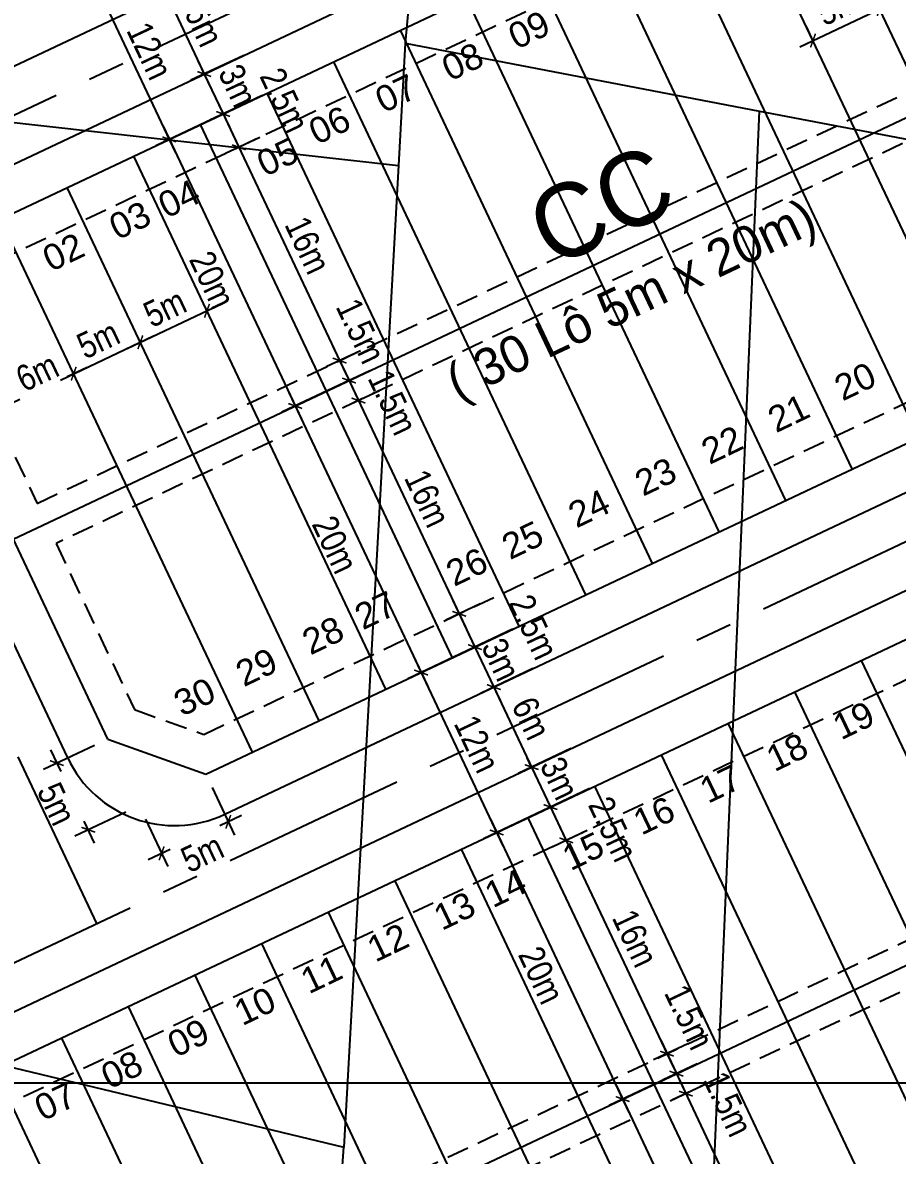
# Model space of a CAD drawing. Extents: x 597165 to 598689, y 1181586 to 1183364.
# Drawn here: x 597575.7 to 597635, y 1182549.4 to 1182626.3 of the extents above; entities that cross this region are included whole.
import ezdxf
from ezdxf.enums import TextEntityAlignment as Align

# ---------------------------------------------------------------- set-up
doc = ezdxf.new("R2010")
doc.units = 0
doc.header["$MEASUREMENT"] = 0
doc.linetypes.add('CENTER', pattern=[2, 1.25, -0.25, 0.25, -0.25])
doc.linetypes.add('DASHED', pattern=[0.75, 0.5, -0.25])
doc.layers.get('0').update_dxf_attribs({"linetype": 'CONTINUOUS'})
doc.layers.get('DEFPOINTS').update_dxf_attribs({"color": 8, "linetype": 'CONTINUOUS'})
for name, color, linetype in [('CGXD', 3, 'CONTINUOUS'), ('DIM-T', 7, 'CONTINUOUS'), ('DTEXT-TENLO', 4, 'CONTINUOUS'), ('NEN-HT', 8, 'CONTINUOUS'), ('NET-04', 4, 'CONTINUOUS'), ('NET-LENGOAI', 4, 'CONTINUOUS'), ('NET-LETRONG', 5, 'CONTINUOUS'), ('NET-PLO', 2, 'CONTINUOUS'), ('NET-TIM', 2, 'CENTER'), ('TEXT-SOLO', 7, 'CONTINUOUS')]:
    doc.layers.add(name, color=color, linetype=linetype)
doc.styles.add('AVO', font='VHELVEN.TTF')
doc.styles.add('VHEL-C-R', font='VHELVCN.TTF')
doc.styles.add('VTIMES-R', font='VAPTIMN.TTF')
doc.dimstyles.new('TL1000', dxfattribs={"dimscale": 0, "dimtxt": 2, "dimasz": 0.7, "dimexe": 1, "dimexo": 1, "dimgap": 0.5, "dimtad": 1, "dimdec": 1, "dimzin": 12, "dimtxsty": 'VHEL-C-R', "dimblk1": 'ARCHTICK', "dimblk2": 'ARCHTICK', "dimsah": 1, "dimcen": -0.09, "dimdle": 1, "dimclrd": 256, "dimclre": 256, "dimclrt": 256, "dimazin": 3, "dimtfac": 0.005, "dimtdec": 1, "dimtix": 1, "dimtmove": 0, "dimatfit": 3, "dimtolj": 1, "dimtzin": 0})

# ---------------------------------------------------------------- blocks, each defined once
blk = doc.blocks.new('_ARCHTICK')
at = {"color": 0, "linetype": 'BYBLOCK', "const_width": 0.15}
blk.add_lwpolyline([(-0.5, -0.5), (0.5, 0.5)], dxfattribs=at)
blk = doc.blocks.new('*D477')
at = {"linetype": 'BYBLOCK'}
for p, q in [((597580.043, 1182602.893), (597578.687, 1182602.252)), ((597572.809, 1182599.476), (597575.477, 1182600.736))]:
    blk.add_line(p, q, dxfattribs=at)
at = {"layer": 'DEFPOINTS', "color": 0, "linetype": 'BYBLOCK'}
for p in [(597579.139, 1182602.466), (597579.139, 1182602.466), (597573.714, 1182599.903)]:
    blk.add_point(p, dxfattribs=at)
at = {"linetype": 'BYBLOCK', "xscale": 0.7, "yscale": 0.7, "zscale": 0.7}
for p, rotation in [((597579.139, 1182602.466), 25.28251724516195), ((597573.714, 1182599.903), 205.282517245162)]:
    blk.add_blockref('_ARCHTICK', p, dxfattribs=dict(at, rotation=rotation))
at = {"linetype": 'BYBLOCK', "insert": (597576.669, 1182602.569), "char_height": 1.75, "attachment_point": 5, "rotation": 25.28252, "style": 'VHEL-C-R'}
blk.add_mtext('\\A1;6m', dxfattribs=at)
blk = doc.blocks.new('*D476')
at = {"linetype": 'BYBLOCK'}
blk.add_line((597578.235, 1182602.039), (597584.564, 1182605.028), dxfattribs=at)
at = {"layer": 'DEFPOINTS', "color": 0, "linetype": 'BYBLOCK'}
for p in [(597583.66, 1182604.601), (597583.66, 1182604.601), (597579.139, 1182602.466)]:
    blk.add_point(p, dxfattribs=at)
at = {"linetype": 'BYBLOCK', "xscale": 0.7, "yscale": 0.7, "zscale": 0.7}
for p, rotation in [((597583.66, 1182604.601), 25.28251724516195), ((597579.139, 1182602.466), 205.282517245162)]:
    blk.add_blockref('_ARCHTICK', p, dxfattribs=dict(at, rotation=rotation))
at = {"linetype": 'BYBLOCK', "insert": (597580.804, 1182604.793), "char_height": 1.75, "attachment_point": 5, "rotation": 25.28252, "style": 'VHEL-C-R'}
blk.add_mtext('\\A1;5m', dxfattribs=at)
blk = doc.blocks.new('*D475')
at = {"linetype": 'BYBLOCK'}
blk.add_line((597582.756, 1182604.174), (597589.085, 1182607.164), dxfattribs=at)
at = {"layer": 'DEFPOINTS', "color": 0, "linetype": 'BYBLOCK'}
for p in [(597588.181, 1182606.736), (597588.181, 1182606.736), (597583.66, 1182604.601)]:
    blk.add_point(p, dxfattribs=at)
at = {"linetype": 'BYBLOCK', "xscale": 0.7, "yscale": 0.7, "zscale": 0.7}
for p, rotation in [((597588.181, 1182606.736), 25.28251724516195), ((597583.66, 1182604.601), 205.282517245162)]:
    blk.add_blockref('_ARCHTICK', p, dxfattribs=dict(at, rotation=rotation))
at = {"linetype": 'BYBLOCK', "insert": (597585.325, 1182606.929), "char_height": 1.75, "attachment_point": 5, "rotation": 25.28252, "style": 'VHEL-C-R'}
blk.add_mtext('\\A1;5m', dxfattribs=at)
blk = doc.blocks.new('*D469')
at = {"linetype": 'BYBLOCK'}
for p, q in [((597628.385, 1182624.641), (597634.715, 1182627.631)), ((597633.717, 1182627.402), (597633.383, 1182628.108)), ((597629.196, 1182625.267), (597628.862, 1182625.973))]:
    blk.add_line(p, q, dxfattribs=at)
at = {"layer": 'DEFPOINTS', "color": 0, "linetype": 'BYBLOCK'}
for p in [(597633.811, 1182627.204), (597634.144, 1182626.498), (597629.623, 1182624.363)]:
    blk.add_point(p, dxfattribs=at)
at = {"linetype": 'BYBLOCK', "xscale": 0.7, "yscale": 0.7, "zscale": 0.7}
for p, rotation in [((597633.811, 1182627.204), 25.28251724438003), ((597629.289, 1182625.068), 205.28251724438)]:
    blk.add_blockref('_ARCHTICK', p, dxfattribs=dict(at, rotation=rotation))
at = {"linetype": 'BYBLOCK', "insert": (597630.955, 1182627.396), "char_height": 1.75, "attachment_point": 5, "rotation": 25.28252, "style": 'VHEL-C-R'}
blk.add_mtext('\\A1;5m', dxfattribs=at)
blk = doc.blocks.new('*D425')
at = {"linetype": 'BYBLOCK'}
for p, q in [((597585.005, 1182629.128), (597588.422, 1182621.894)), ((597590.67, 1182624.062), (597587.091, 1182622.371))]:
    blk.add_line(p, q, dxfattribs=at)
at = {"layer": 'DEFPOINTS', "color": 0, "linetype": 'BYBLOCK'}
for p in [(597589.012, 1182629.914), (597591.574, 1182624.489), (597587.995, 1182622.798)]:
    blk.add_point(p, dxfattribs=at)
at = {"linetype": 'BYBLOCK', "xscale": 0.7, "yscale": 0.7, "zscale": 0.7}
for p, rotation in [((597585.432, 1182628.224), 115.2825172548801), ((597587.995, 1182622.798), 295.2825172548801)]:
    blk.add_blockref('_ARCHTICK', p, dxfattribs=dict(at, rotation=rotation))
at = {"linetype": 'BYBLOCK', "insert": (597587.974, 1182626.106), "char_height": 1.75, "attachment_point": 5, "rotation": 295.28252, "style": 'VHEL-C-R'}
blk.add_mtext('\\A1;6m', dxfattribs=at)
blk = doc.blocks.new('*D424')
at = {"linetype": 'BYBLOCK'}
for p, q in [((597587.568, 1182623.703), (597589.703, 1182619.181)), ((597591.951, 1182621.349), (597588.372, 1182619.659))]:
    blk.add_line(p, q, dxfattribs=at)
at = {"layer": 'DEFPOINTS', "color": 0, "linetype": 'BYBLOCK'}
for p in [(597591.574, 1182624.489), (597592.855, 1182621.776), (597589.276, 1182620.086)]:
    blk.add_point(p, dxfattribs=at)
at = {"linetype": 'BYBLOCK', "xscale": 0.7, "yscale": 0.7, "zscale": 0.7}
for p, rotation in [((597587.995, 1182622.798), 115.2825172548801), ((597589.276, 1182620.086), 295.2825172548801)]:
    blk.add_blockref('_ARCHTICK', p, dxfattribs=dict(at, rotation=rotation))
at = {"linetype": 'BYBLOCK', "insert": (597590.279, 1182622.005), "char_height": 1.75, "attachment_point": 5, "rotation": 295.28252, "style": 'VHEL-C-R'}
blk.add_mtext('\\A1;3m', dxfattribs=at)
blk = doc.blocks.new('*D423')
at = {"linetype": 'BYBLOCK'}
for p, q in [((597580.074, 1182630.116), (597586.053, 1182617.457)), ((597591.88, 1182621.316), (597584.722, 1182617.935))]:
    blk.add_line(p, q, dxfattribs=at)
at = {"layer": 'DEFPOINTS', "color": 0, "linetype": 'BYBLOCK'}
for p in [(597587.66, 1182632.593), (597592.785, 1182621.743), (597585.626, 1182618.362)]:
    blk.add_point(p, dxfattribs=at)
at = {"linetype": 'BYBLOCK', "xscale": 0.7, "yscale": 0.7, "zscale": 0.7}
for p, rotation in [((597580.501, 1182629.212), 115.2825172535948), ((597585.626, 1182618.362), 295.2825172535948)]:
    blk.add_blockref('_ARCHTICK', p, dxfattribs=dict(at, rotation=rotation))
at = {"linetype": 'BYBLOCK', "insert": (597584.307, 1182624.374), "char_height": 1.75, "attachment_point": 5, "rotation": 295.28252, "style": 'VHEL-C-R'}
blk.add_mtext('\\A1;12m', dxfattribs=at)
blk = doc.blocks.new('*D422')
at = {"linetype": 'BYBLOCK'}
for p, q in [((597609.011, 1182585.169), (597605.455, 1182583.49)), ((597605.932, 1182584.821), (597608.068, 1182580.3)), ((597610.292, 1182582.457), (597606.736, 1182580.777))]:
    blk.add_line(p, q, dxfattribs=at)
at = {"layer": 'DEFPOINTS', "color": 0, "linetype": 'BYBLOCK'}
for p in [(597609.915, 1182585.597), (597611.196, 1182582.884), (597607.641, 1182581.205)]:
    blk.add_point(p, dxfattribs=at)
at = {"linetype": 'BYBLOCK', "xscale": 0.7, "yscale": 0.7, "zscale": 0.7}
for p, rotation in [((597606.359, 1182583.917), 115.2825172549914), ((597607.641, 1182581.205), 295.2825172549914)]:
    blk.add_blockref('_ARCHTICK', p, dxfattribs=dict(at, rotation=rotation))
at = {"linetype": 'BYBLOCK', "insert": (597608.127, 1182583.072), "char_height": 1.75, "attachment_point": 5, "rotation": 295.28252, "style": 'VHEL-C-R'}
blk.add_mtext('\\A1;3m', dxfattribs=at)
blk = doc.blocks.new('*D421')
at = {"linetype": 'BYBLOCK'}
for p, q in [((597607.214, 1182582.109), (597610.63, 1182574.875)), ((597612.854, 1182577.032), (597609.299, 1182575.352))]:
    blk.add_line(p, q, dxfattribs=at)
at = {"layer": 'DEFPOINTS', "color": 0, "linetype": 'BYBLOCK'}
for p in [(597611.196, 1182582.884), (597613.759, 1182577.459), (597610.203, 1182575.779)]:
    blk.add_point(p, dxfattribs=at)
at = {"linetype": 'BYBLOCK', "xscale": 0.7, "yscale": 0.7, "zscale": 0.7}
for p, rotation in [((597607.641, 1182581.205), 115.2825172549914), ((597610.203, 1182575.779), 295.2825172549914)]:
    blk.add_blockref('_ARCHTICK', p, dxfattribs=dict(at, rotation=rotation))
at = {"linetype": 'BYBLOCK', "insert": (597610.182, 1182579.087), "char_height": 1.75, "attachment_point": 5, "rotation": 295.28252, "style": 'VHEL-C-R'}
blk.add_mtext('\\A1;6m', dxfattribs=at)
blk = doc.blocks.new('*D420')
at = {"linetype": 'BYBLOCK'}
for p, q in [((597610.203, 1182575.779), (597609.904, 1182576.412)), ((597610.203, 1182575.779), (597611.484, 1182573.067)), ((597614.136, 1182574.319), (597610.58, 1182572.64)), ((597611.484, 1182573.067), (597611.783, 1182572.434))]:
    blk.add_line(p, q, dxfattribs=at)
at = {"layer": 'DEFPOINTS', "color": 0, "linetype": 'BYBLOCK'}
for p in [(597613.759, 1182577.459), (597615.04, 1182574.746), (597611.484, 1182573.067)]:
    blk.add_point(p, dxfattribs=at)
at = {"linetype": 'BYBLOCK', "xscale": 0.7, "yscale": 0.7, "zscale": 0.7}
for p, rotation in [((597610.203, 1182575.779), 295.2825172549914), ((597611.484, 1182573.067), 115.2825172549914)]:
    blk.add_blockref('_ARCHTICK', p, dxfattribs=dict(at, rotation=rotation))
at = {"linetype": 'BYBLOCK', "insert": (597612.104, 1182575.018), "char_height": 1.75, "attachment_point": 5, "rotation": 295.28252, "style": 'VHEL-C-R'}
blk.add_mtext('\\A1;3m', dxfattribs=at)
blk = doc.blocks.new('*D419')
at = {"linetype": 'BYBLOCK'}
for p, q in [((597608.916, 1182585.125), (597601.805, 1182581.766)), ((597602.282, 1182583.097), (597608.261, 1182570.438)), ((597614.041, 1182574.274), (597606.93, 1182570.915))]:
    blk.add_line(p, q, dxfattribs=at)
at = {"layer": 'DEFPOINTS', "color": 0, "linetype": 'BYBLOCK'}
for p in [(597609.82, 1182585.552), (597614.945, 1182574.701), (597607.834, 1182571.343)]:
    blk.add_point(p, dxfattribs=at)
at = {"linetype": 'BYBLOCK', "xscale": 0.7, "yscale": 0.7, "zscale": 0.7}
for p, rotation in [((597602.709, 1182582.193), 115.2825172535948), ((597607.834, 1182571.343), 295.2825172535948)]:
    blk.add_blockref('_ARCHTICK', p, dxfattribs=dict(at, rotation=rotation))
at = {"linetype": 'BYBLOCK', "insert": (597606.515, 1182577.355), "char_height": 1.75, "attachment_point": 5, "rotation": 295.28252, "style": 'VHEL-C-R'}
blk.add_mtext('\\A1;12m', dxfattribs=at)
blk = doc.blocks.new('*D410')
at = {"linetype": 'BYBLOCK'}
for p, q in [((597590.693, 1182620.755), (597588.372, 1182619.659)), ((597588.849, 1182620.99), (597590.344, 1182617.825)), ((597591.761, 1182618.494), (597589.44, 1182617.398))]:
    blk.add_line(p, q, dxfattribs=at)
at = {"layer": 'DEFPOINTS', "color": 0, "linetype": 'BYBLOCK'}
for p in [(597591.597, 1182621.182), (597592.665, 1182618.921), (597590.344, 1182617.825)]:
    blk.add_point(p, dxfattribs=at)
at = {"linetype": 'BYBLOCK', "xscale": 0.7, "yscale": 0.7, "zscale": 0.7}
for p, rotation in [((597589.276, 1182620.086), 115.2825172541635), ((597590.344, 1182617.825), 295.2825172541635)]:
    blk.add_blockref('_ARCHTICK', p, dxfattribs=dict(at, rotation=rotation))
at = {"linetype": 'BYBLOCK', "insert": (597593.446, 1182621.012), "char_height": 1.75, "attachment_point": 5, "rotation": 295.28252, "style": 'VHEL-C-R'}
blk.add_mtext('\\A1;2.5m', dxfattribs=at)
blk = doc.blocks.new('*D409')
at = {"linetype": 'BYBLOCK'}
for p, q in [((597589.917, 1182618.729), (597597.604, 1182602.454)), ((597598.594, 1182604.027), (597596.273, 1182602.931))]:
    blk.add_line(p, q, dxfattribs=at)
at = {"layer": 'DEFPOINTS', "color": 0, "linetype": 'BYBLOCK'}
for p in [(597592.665, 1182618.921), (597599.498, 1182604.454), (597597.177, 1182603.358)]:
    blk.add_point(p, dxfattribs=at)
at = {"linetype": 'BYBLOCK', "xscale": 0.7, "yscale": 0.7, "zscale": 0.7}
for p, rotation in [((597590.344, 1182617.825), 115.2825172541635), ((597597.177, 1182603.358), 295.2825172541635)]:
    blk.add_blockref('_ARCHTICK', p, dxfattribs=dict(at, rotation=rotation))
at = {"linetype": 'BYBLOCK', "insert": (597595.021, 1182611.187), "char_height": 1.75, "attachment_point": 5, "rotation": 295.28252, "style": 'VHEL-C-R'}
blk.add_mtext('\\A1;16m', dxfattribs=at)
blk = doc.blocks.new('*D408')
at = {"linetype": 'BYBLOCK'}
for p, q in [((597596.75, 1182604.262), (597597.818, 1182602.001)), ((597599.235, 1182602.671), (597596.914, 1182601.574))]:
    blk.add_line(p, q, dxfattribs=at)
at = {"layer": 'DEFPOINTS', "color": 0, "linetype": 'BYBLOCK'}
for p in [(597599.498, 1182604.454), (597600.139, 1182603.098), (597597.818, 1182602.001)]:
    blk.add_point(p, dxfattribs=at)
at = {"linetype": 'BYBLOCK', "xscale": 0.7, "yscale": 0.7, "zscale": 0.7}
for p, rotation in [((597597.177, 1182603.358), 115.2825172541635), ((597597.818, 1182602.001), 295.2825172541635)]:
    blk.add_blockref('_ARCHTICK', p, dxfattribs=dict(at, rotation=rotation))
at = {"linetype": 'BYBLOCK', "insert": (597598.616, 1182605.365), "char_height": 1.75, "attachment_point": 5, "rotation": 295.28252, "style": 'VHEL-C-R'}
blk.add_mtext('\\A1;1.5m', dxfattribs=at)
blk = doc.blocks.new('*D407')
at = {"linetype": 'BYBLOCK'}
for p, q in [((597597.391, 1182602.906), (597598.458, 1182600.645)), ((597599.875, 1182601.314), (597597.554, 1182600.218))]:
    blk.add_line(p, q, dxfattribs=at)
at = {"layer": 'DEFPOINTS', "color": 0, "linetype": 'BYBLOCK'}
for p in [(597600.139, 1182603.098), (597600.78, 1182601.741), (597598.458, 1182600.645)]:
    blk.add_point(p, dxfattribs=at)
at = {"linetype": 'BYBLOCK', "xscale": 0.7, "yscale": 0.7, "zscale": 0.7}
for p, rotation in [((597597.818, 1182602.001), 115.2825172541635), ((597598.458, 1182600.645), 295.2825172541635)]:
    blk.add_blockref('_ARCHTICK', p, dxfattribs=dict(at, rotation=rotation))
at = {"linetype": 'BYBLOCK', "insert": (597600.78, 1182600.519), "char_height": 1.75, "attachment_point": 5, "rotation": 295.28252, "style": 'VHEL-C-R'}
blk.add_mtext('\\A1;1.5m', dxfattribs=at)
blk = doc.blocks.new('*D406')
at = {"linetype": 'BYBLOCK'}
for p, q in [((597598.031, 1182601.549), (597605.719, 1182585.273)), ((597606.709, 1182586.847), (597604.388, 1182585.751))]:
    blk.add_line(p, q, dxfattribs=at)
at = {"layer": 'DEFPOINTS', "color": 0, "linetype": 'BYBLOCK'}
for p in [(597600.78, 1182601.741), (597607.613, 1182587.274), (597605.292, 1182586.178)]:
    blk.add_point(p, dxfattribs=at)
at = {"linetype": 'BYBLOCK', "xscale": 0.7, "yscale": 0.7, "zscale": 0.7}
for p, rotation in [((597598.458, 1182600.645), 115.2825172541635), ((597605.292, 1182586.178), 295.2825172541635)]:
    blk.add_blockref('_ARCHTICK', p, dxfattribs=dict(at, rotation=rotation))
at = {"linetype": 'BYBLOCK', "insert": (597603.135, 1182594.007), "char_height": 1.75, "attachment_point": 5, "rotation": 295.28252, "style": 'VHEL-C-R'}
blk.add_mtext('\\A1;16m', dxfattribs=at)
blk = doc.blocks.new('*D405')
at = {"linetype": 'BYBLOCK'}
for p, q in [((597604.865, 1182587.082), (597606.359, 1182583.917)), ((597607.776, 1182584.586), (597605.455, 1182583.49))]:
    blk.add_line(p, q, dxfattribs=at)
at = {"layer": 'DEFPOINTS', "color": 0, "linetype": 'BYBLOCK'}
for p in [(597607.613, 1182587.274), (597608.681, 1182585.013), (597606.359, 1182583.917)]:
    blk.add_point(p, dxfattribs=at)
at = {"linetype": 'BYBLOCK', "xscale": 0.7, "yscale": 0.7, "zscale": 0.7}
for p, rotation in [((597605.292, 1182586.178), 115.2825172541635), ((597606.359, 1182583.917), 295.2825172541635)]:
    blk.add_blockref('_ARCHTICK', p, dxfattribs=dict(at, rotation=rotation))
at = {"linetype": 'BYBLOCK', "insert": (597610.344, 1182585.278), "char_height": 1.75, "attachment_point": 5, "rotation": 295.28252, "style": 'VHEL-C-R'}
blk.add_mtext('\\A1;2.5m', dxfattribs=at)
blk = doc.blocks.new('*D404')
at = {"linetype": 'BYBLOCK'}
for p, q in [((597589.364, 1182620.127), (597584.722, 1182617.935)), ((597585.199, 1182619.266), (597594.595, 1182599.373)), ((597597.906, 1182602.043), (597593.264, 1182599.85))]:
    blk.add_line(p, q, dxfattribs=at)
at = {"layer": 'DEFPOINTS', "color": 0, "linetype": 'BYBLOCK'}
for p in [(597590.268, 1182620.554), (597598.81, 1182602.47), (597594.168, 1182600.277)]:
    blk.add_point(p, dxfattribs=at)
at = {"linetype": 'BYBLOCK', "xscale": 0.7, "yscale": 0.7, "zscale": 0.7}
for p, rotation in [((597585.626, 1182618.362), 115.2825172533434), ((597594.168, 1182600.277), 295.2825172533433)]:
    blk.add_blockref('_ARCHTICK', p, dxfattribs=dict(at, rotation=rotation))
at = {"linetype": 'BYBLOCK', "insert": (597588.545, 1182608.829), "char_height": 1.75, "attachment_point": 5, "rotation": 295.28252, "style": 'VHEL-C-R'}
blk.add_mtext('\\A1;20m', dxfattribs=at)
blk = doc.blocks.new('*D403')
at = {"linetype": 'BYBLOCK'}
for p, q in [((597597.906, 1182602.043), (597593.264, 1182599.85)), ((597593.741, 1182601.182), (597603.136, 1182581.289)), ((597606.448, 1182583.959), (597601.805, 1182581.766))]:
    blk.add_line(p, q, dxfattribs=at)
at = {"layer": 'DEFPOINTS', "color": 0, "linetype": 'BYBLOCK'}
for p in [(597598.81, 1182602.47), (597607.352, 1182584.386), (597602.709, 1182582.193)]:
    blk.add_point(p, dxfattribs=at)
at = {"linetype": 'BYBLOCK', "xscale": 0.7, "yscale": 0.7, "zscale": 0.7}
for p, rotation in [((597594.168, 1182600.277), 115.2825172533434), ((597602.709, 1182582.193), 295.2825172533433)]:
    blk.add_blockref('_ARCHTICK', p, dxfattribs=dict(at, rotation=rotation))
at = {"linetype": 'BYBLOCK', "insert": (597596.871, 1182590.873), "char_height": 1.75, "attachment_point": 5, "rotation": 295.28252, "style": 'VHEL-C-R'}
blk.add_mtext('\\A1;20m', dxfattribs=at)
blk = doc.blocks.new('*D402')
at = {"linetype": 'BYBLOCK'}
for p, q in [((597611.057, 1182573.971), (597612.552, 1182570.806)), ((597612.901, 1182573.736), (597610.58, 1182572.64)), ((597613.969, 1182571.475), (597611.648, 1182570.379))]:
    blk.add_line(p, q, dxfattribs=at)
at = {"layer": 'DEFPOINTS', "color": 0, "linetype": 'BYBLOCK'}
for p in [(597613.806, 1182574.163), (597614.873, 1182571.902), (597612.552, 1182570.806)]:
    blk.add_point(p, dxfattribs=at)
at = {"linetype": 'BYBLOCK', "xscale": 0.7, "yscale": 0.7, "zscale": 0.7}
for p, rotation in [((597611.484, 1182573.067), 115.2825172541635), ((597612.552, 1182570.806), 295.2825172541635)]:
    blk.add_blockref('_ARCHTICK', p, dxfattribs=dict(at, rotation=rotation))
at = {"linetype": 'BYBLOCK', "insert": (597615.729, 1182571.573), "char_height": 1.75, "attachment_point": 5, "rotation": 295.28252, "style": 'VHEL-C-R'}
blk.add_mtext('\\A1;2.5m', dxfattribs=at)
blk = doc.blocks.new('*D401')
at = {"linetype": 'BYBLOCK'}
for p, q in [((597612.125, 1182571.71), (597619.813, 1182555.434)), ((597620.802, 1182557.008), (597618.481, 1182555.912))]:
    blk.add_line(p, q, dxfattribs=at)
at = {"layer": 'DEFPOINTS', "color": 0, "linetype": 'BYBLOCK'}
for p in [(597614.873, 1182571.902), (597621.707, 1182557.435), (597619.385, 1182556.339)]:
    blk.add_point(p, dxfattribs=at)
at = {"linetype": 'BYBLOCK', "xscale": 0.7, "yscale": 0.7, "zscale": 0.7}
for p, rotation in [((597612.552, 1182570.806), 115.2825172541635), ((597619.385, 1182556.339), 295.2825172541635)]:
    blk.add_blockref('_ARCHTICK', p, dxfattribs=dict(at, rotation=rotation))
at = {"linetype": 'BYBLOCK', "insert": (597617.229, 1182564.168), "char_height": 1.75, "attachment_point": 5, "rotation": 295.28252, "style": 'VHEL-C-R'}
blk.add_mtext('\\A1;16m', dxfattribs=at)
blk = doc.blocks.new('*D400')
at = {"linetype": 'BYBLOCK'}
for p, q in [((597618.958, 1182557.243), (597620.026, 1182554.982)), ((597621.443, 1182555.652), (597619.122, 1182554.555))]:
    blk.add_line(p, q, dxfattribs=at)
at = {"layer": 'DEFPOINTS', "color": 0, "linetype": 'BYBLOCK'}
for p in [(597621.707, 1182557.435), (597622.347, 1182556.079), (597620.026, 1182554.982)]:
    blk.add_point(p, dxfattribs=at)
at = {"linetype": 'BYBLOCK', "xscale": 0.7, "yscale": 0.7, "zscale": 0.7}
for p, rotation in [((597619.385, 1182556.339), 115.2825172541635), ((597620.026, 1182554.982), 295.2825172541635)]:
    blk.add_blockref('_ARCHTICK', p, dxfattribs=dict(at, rotation=rotation))
at = {"linetype": 'BYBLOCK', "insert": (597620.895, 1182558.818), "char_height": 1.75, "attachment_point": 5, "rotation": 295.28252, "style": 'VHEL-C-R'}
blk.add_mtext('\\A1;1.5m', dxfattribs=at)
blk = doc.blocks.new('*D399')
at = {"linetype": 'BYBLOCK'}
for p, q in [((597619.599, 1182555.887), (597620.667, 1182553.626)), ((597622.084, 1182554.295), (597619.762, 1182553.199))]:
    blk.add_line(p, q, dxfattribs=at)
at = {"layer": 'DEFPOINTS', "color": 0, "linetype": 'BYBLOCK'}
for p in [(597622.347, 1182556.079), (597622.988, 1182554.722), (597620.667, 1182553.626)]:
    blk.add_point(p, dxfattribs=at)
at = {"linetype": 'BYBLOCK', "xscale": 0.7, "yscale": 0.7, "zscale": 0.7}
for p, rotation in [((597620.026, 1182554.982), 115.2825172541635), ((597620.667, 1182553.626), 295.2825172541635)]:
    blk.add_blockref('_ARCHTICK', p, dxfattribs=dict(at, rotation=rotation))
at = {"linetype": 'BYBLOCK', "insert": (597623.526, 1182552.924), "char_height": 1.75, "attachment_point": 5, "rotation": 295.28252, "style": 'VHEL-C-R'}
blk.add_mtext('\\A1;1.5m', dxfattribs=at)
blk = doc.blocks.new('*D398')
at = {"linetype": 'BYBLOCK'}
for p, q in [((597620.24, 1182554.53), (597627.927, 1182538.254)), ((597628.917, 1182539.828), (597626.596, 1182538.732))]:
    blk.add_line(p, q, dxfattribs=at)
at = {"layer": 'DEFPOINTS', "color": 0, "linetype": 'BYBLOCK'}
for p in [(597622.988, 1182554.722), (597629.821, 1182540.255), (597627.5, 1182539.159)]:
    blk.add_point(p, dxfattribs=at)
at = {"linetype": 'BYBLOCK', "xscale": 0.7, "yscale": 0.7, "zscale": 0.7}
for p, rotation in [((597620.667, 1182553.626), 115.2825172541635), ((597627.5, 1182539.159), 295.2825172541635)]:
    blk.add_blockref('_ARCHTICK', p, dxfattribs=dict(at, rotation=rotation))
at = {"linetype": 'BYBLOCK', "insert": (597625.344, 1182546.988), "char_height": 1.75, "attachment_point": 5, "rotation": 295.28252, "style": 'VHEL-C-R'}
blk.add_mtext('\\A1;16m', dxfattribs=at)
blk = doc.blocks.new('*D396')
at = {"linetype": 'BYBLOCK'}
for p, q in [((597611.572, 1182573.108), (597606.93, 1182570.915)), ((597607.407, 1182572.247), (597616.803, 1182552.354)), ((597620.114, 1182555.024), (597615.472, 1182552.831))]:
    blk.add_line(p, q, dxfattribs=at)
at = {"layer": 'DEFPOINTS', "color": 0, "linetype": 'BYBLOCK'}
for p in [(597612.477, 1182573.535), (597621.018, 1182555.451), (597616.376, 1182553.258)]:
    blk.add_point(p, dxfattribs=at)
at = {"linetype": 'BYBLOCK', "xscale": 0.7, "yscale": 0.7, "zscale": 0.7}
for p, rotation in [((597607.834, 1182571.343), 115.2825172533434), ((597616.376, 1182553.258), 295.2825172533433)]:
    blk.add_blockref('_ARCHTICK', p, dxfattribs=dict(at, rotation=rotation))
at = {"linetype": 'BYBLOCK', "insert": (597610.861, 1182561.665), "char_height": 1.75, "attachment_point": 5, "rotation": 295.28252, "style": 'VHEL-C-R'}
blk.add_mtext('\\A1;20m', dxfattribs=at)
blk = doc.blocks.new('*D395')
at = {"linetype": 'BYBLOCK'}
for p, q in [((597620.114, 1182555.024), (597615.472, 1182552.831)), ((597615.949, 1182554.163), (597625.345, 1182534.27)), ((597628.656, 1182536.94), (597624.013, 1182534.747))]:
    blk.add_line(p, q, dxfattribs=at)
at = {"layer": 'DEFPOINTS', "color": 0, "linetype": 'BYBLOCK'}
for p in [(597621.018, 1182555.451), (597629.56, 1182537.367), (597624.918, 1182535.174)]:
    blk.add_point(p, dxfattribs=at)
at = {"linetype": 'BYBLOCK', "xscale": 0.7, "yscale": 0.7, "zscale": 0.7}
for p, rotation in [((597616.376, 1182553.258), 115.2825172533434), ((597624.918, 1182535.174), 295.2825172533433)]:
    blk.add_blockref('_ARCHTICK', p, dxfattribs=dict(at, rotation=rotation))
at = {"linetype": 'BYBLOCK', "insert": (597619.272, 1182543.536), "char_height": 1.75, "attachment_point": 5, "rotation": 295.28252, "style": 'VHEL-C-R'}
blk.add_mtext('\\A1;20m', dxfattribs=at)
blk = doc.blocks.new('*D148')
at = {"linetype": 'BYBLOCK'}
for p, q in [((597588.528, 1182574.389), (597590.052, 1182571.162)), ((597584.007, 1182572.253), (597585.531, 1182569.027)), ((597590.529, 1182572.493), (597589.049, 1182571.794)), ((597584.2, 1182569.504), (597585.68, 1182570.203))]:
    blk.add_line(p, q, dxfattribs=at)
at = {"layer": 'DEFPOINTS', "color": 0, "linetype": 'BYBLOCK'}
for p in [(597588.101, 1182575.293), (597583.58, 1182573.158), (597585.104, 1182569.931)]:
    blk.add_point(p, dxfattribs=at)
at = {"linetype": 'BYBLOCK', "xscale": 0.7, "yscale": 0.7, "zscale": 0.7}
for p, rotation in [((597589.625, 1182572.066), 25.2825172541635), ((597585.104, 1182569.931), 205.2825172541635)]:
    blk.add_blockref('_ARCHTICK', p, dxfattribs=dict(at, rotation=rotation))
at = {"linetype": 'BYBLOCK', "insert": (597587.864, 1182569.94), "char_height": 1.75, "attachment_point": 5, "rotation": 25.28252, "style": 'VHEL-C-R'}
blk.add_mtext('\\A1;5m', dxfattribs=at)
blk = doc.blocks.new('*D147')
at = {"linetype": 'BYBLOCK'}
for p, q in [((597580.54, 1182577.252), (597577.091, 1182575.622)), ((597577.568, 1182576.954), (597578.267, 1182575.473)), ((597582.675, 1182572.731), (597579.226, 1182571.101)), ((597580.557, 1182570.624), (597579.858, 1182572.105))]:
    blk.add_line(p, q, dxfattribs=at)
at = {"layer": 'DEFPOINTS', "color": 0, "linetype": 'BYBLOCK'}
for p in [(597581.444, 1182577.679), (597583.58, 1182573.158), (597580.13, 1182571.528)]:
    blk.add_point(p, dxfattribs=at)
at = {"linetype": 'BYBLOCK', "xscale": 0.7, "yscale": 0.7, "zscale": 0.7}
for p, rotation in [((597577.995, 1182576.05), 115.282517245653), ((597580.13, 1182571.528), 295.282517245653)]:
    blk.add_blockref('_ARCHTICK', p, dxfattribs=dict(at, rotation=rotation))
at = {"linetype": 'BYBLOCK', "insert": (597577.983, 1182573.279), "char_height": 1.75, "attachment_point": 5, "rotation": 295.28252, "style": 'VHEL-C-R'}
blk.add_mtext('\\A1;5m', dxfattribs=at)

msp = doc.modelspace()

# ---------------------------------------------------------------- linework, layer by layer
at = {"layer": 'CGXD', "linetype": 'DASHED', "ltscale": 3}
for points in [[(597646.2837, 1182626.5519), (597640.9604, 1182637.8225), (597636.2535, 1182639.5094), (597573.0229, 1182609.644), (597571.336, 1182604.9372), (597576.6593, 1182593.6666)], [(597651.2014, 1182607.8619), (597652.8883, 1182612.5688), (597647.565, 1182623.8393), (597577.9406, 1182590.954), (597583.2639, 1182579.6835), (597587.9708, 1182577.9965)], [(597668.492, 1182579.5329), (597663.1686, 1182590.8034), (597658.4618, 1182592.4903), (597550.0207, 1182541.2709), (597548.3338, 1182536.5641), (597553.6572, 1182525.2936)], [(597673.4097, 1182560.8429), (597675.0966, 1182565.5497), (597669.7732, 1182576.8202), (597554.9384, 1182522.5809), (597560.2618, 1182511.3104), (597564.9686, 1182509.6235)]]:
    msp.add_lwpolyline(points, close=True, dxfattribs=at)
at = {"layer": 'NEN-HT', "linetype": 'CONTINUOUS'}
for p, q in [((597602.35, 1182633.1), (597601.63, 1182624.88)), ((597601.63, 1182624.88), (597601.17, 1182616.6)), ((597601.63, 1182624.88), (597625.67, 1182620.28)), ((597553.29, 1182621.95), (597601.17, 1182616.6)), ((597621.32, 1182519.53), (597625.67, 1182620.28)), ((597625.67, 1182620.28), (597646.86, 1182616.23)), ((597601.17, 1182616.6), (597597.47, 1182550)), ((597549.43, 1182561.56), (597597.47, 1182550))]:
    msp.add_line(p, q, dxfattribs=at)
msp.add_lwpolyline([(597590.84, 1182459.05), (597597.46, 1182549.99), (597597.47, 1182550)], dxfattribs=at)
at = {"layer": 'NET-04'}
msp.add_line((597253.7231, 1182554.3668), (598599.5681, 1182554.3668), dxfattribs=at)
at = {"layer": 'NET-LENGOAI', "ltscale": 20}
for p, q in [((597475.8498, 1182576.465), (597632.2784, 1182650.3501)), ((597569.7376, 1182614.1749), (597634.8409, 1182644.9248)), ((597578.733, 1182576.3982), (597565.9205, 1182603.5246)), ((597589.3834, 1182572.5811), (597654.4867, 1182603.331)), ((597546.7354, 1182545.8019), (597657.0492, 1182597.9057))]:
    msp.add_line(p, q, dxfattribs=at)
msp.add_arc((597585.9667, 1182579.8148), 8, 205.282517, 295.282517, dxfattribs=at)
at = {"layer": 'NET-LETRONG'}
for p, q in [((597571.0188, 1182611.4623), (597636.1222, 1182642.2122)), ((597588.1021, 1182575.2938), (597653.2054, 1182606.0437)), ((597581.4456, 1182577.6794), (597568.6332, 1182604.8058)), ((597548.0167, 1182543.0892), (597658.3304, 1182595.1931)), ((597581.4456, 1182577.6794), (597588.1021, 1182575.2938))]:
    msp.add_line(p, q, dxfattribs=at)
at = {"layer": 'NET-PLO'}
for p, q in [((597645.5196, 1182602.4135), (597628.4364, 1182638.582)), ((597640.9986, 1182600.2781), (597623.9153, 1182636.4466)), ((597636.4775, 1182598.1426), (597619.3942, 1182634.3112)), ((597631.9564, 1182596.0072), (597614.8732, 1182632.1758)), ((597627.4354, 1182593.8718), (597610.3521, 1182630.0403)), ((597622.9143, 1182591.7364), (597605.831, 1182627.9049)), ((597575.0394, 1182591.2426), (597649.1849, 1182626.2633)), ((597618.3933, 1182589.601), (597601.31, 1182625.7695)), ((597613.8722, 1182587.4656), (597596.7889, 1182623.6341)), ((597609.3511, 1182585.3302), (597592.2678, 1182621.4987)), ((597604.8301, 1182583.1948), (597587.7468, 1182619.3633)), ((597600.309, 1182581.0594), (597583.2257, 1182617.2279)), ((597595.7879, 1182578.924), (597578.7046, 1182615.0925)), ((597591.2669, 1182576.7885), (597574.1836, 1182612.9571)), ((597632.5604, 1182583.0213), (597649.6436, 1182546.8528)), ((597628.0393, 1182580.8859), (597645.1226, 1182544.7173)), ((597552.0373, 1182522.8695), (597671.3931, 1182579.2443)), ((597623.5182, 1182578.7505), (597640.6015, 1182542.5819)), ((597618.9972, 1182576.615), (597636.0804, 1182540.4465)), ((597614.4761, 1182574.4796), (597631.5594, 1182538.3111)), ((597609.955, 1182572.3442), (597627.0383, 1182536.1757)), ((597605.434, 1182570.2088), (597622.5173, 1182534.0403)), ((597600.9129, 1182568.0734), (597617.9962, 1182531.9049)), ((597596.3918, 1182565.938), (597613.4751, 1182529.7695)), ((597591.8708, 1182563.8026), (597608.9541, 1182527.6341)), ((597587.3497, 1182561.6672), (597604.433, 1182525.4987)), ((597582.8287, 1182559.5318), (597599.9119, 1182523.3632)), ((597578.3076, 1182557.3964), (597595.3909, 1182521.2278)), ((597573.7865, 1182555.2609), (597590.8698, 1182519.0924))]:
    msp.add_line(p, q, dxfattribs=at)
at = {"layer": 'NET-TIM', "ltscale": 10}
for p, q in [((597458.1426, 1182564.7837), (597643.506, 1182652.3354)), ((597580.7183, 1182565.1706), (597558.51, 1182612.1897)), ((597535.5079, 1182543.8166), (597665.7143, 1182605.3163))]:
    msp.add_line(p, q, dxfattribs=at)

# ---------------------------------------------------------------- texts
at = {"layer": 'DTEXT-TENLO', "style": 'VTIMES-R'}
for s, height, p in [('CC', 5, (597615.9614, 1182611.6411)), ('( 30 Loâ 5m x 20m)', 2.5, (597617.4629, 1182606.3976))]:
    msp.add_text(s, height=height, rotation=25.282517, dxfattribs=at).set_placement(p, align=Align.CENTER)
at = {"layer": 'TEXT-SOLO', "color": 3, "style": 'AVO'}
for s, p in [('09', (597610.4016, 1182625.0112)), ('08', (597605.8893, 1182622.8573)), ('07', (597601.377, 1182620.7034)), ('06', (597596.8647, 1182618.5496)), ('05', (597593.3422, 1182616.3845)), ('04', (597586.6512, 1182613.5578)), ('03', (597583.3278, 1182612.088)), ('02', (597578.8155, 1182609.9341)), ('20', (597632.5191, 1182601.1621)), ('21', (597628.0068, 1182599.0083)), ('22', (597623.4945, 1182596.8544)), ('23', (597618.9822, 1182594.7005)), ('24', (597614.4699, 1182592.5467)), ('25', (597609.9576, 1182590.3928)), ('26', (597606.1734, 1182588.5828)), ('27', (597599.9806, 1182585.6352)), ('28', (597596.4207, 1182583.9312)), ('29', (597591.9084, 1182581.7773)), ('30', (597587.7096, 1182579.7638)), ('19', (597632.4119, 1182578.1664)), ('18', (597627.8996, 1182576.0126)), ('17', (597623.3873, 1182573.8587)), ('16', (597618.875, 1182571.7048)), ('15', (597614.0659, 1182569.2952)), ('14', (597608.7982, 1182566.7768)), ('13', (597605.3381, 1182565.2432)), ('12', (597600.8258, 1182563.0893)), ('11', (597596.3135, 1182560.9355)), ('10', (597591.8012, 1182558.7816)), ('09', (597587.2889, 1182556.6277)), ('08', (597582.7766, 1182554.4739)), ('07', (597578.2643, 1182552.32))]:
    msp.add_text(s, height=1.75, rotation=25.516695, dxfattribs=at).set_placement(p, align=Align.CENTER)

# ---------------------------------------------------------------- dimensions: what is measured, and where the dimension line sits
at = {"layer": 'DIM-T'}
for p1, p2, distance, override, picture, middle in [((597587.6596, 1182632.5933), (597592.7846, 1182621.7428), -7.9168, {"dimscale": 1, "dimtxt": 1.75, "dimpost": 'm', "dimse1": 1}, '*D423', (597584.3069, 1182624.3742)), ((597609.8204, 1182585.5518), (597614.9454, 1182574.7013), -7.8643, {"dimscale": 1, "dimtxt": 1.75, "dimpost": 'm'}, '*D419', (597606.5152, 1182577.3551))]:
    dim = msp.add_aligned_dim(p1=p1, p2=p2, distance=distance, dimstyle='TL1000', override=override, dxfattribs=at)
    dim.commit()
    dim.dimension.update_dxf_attribs({"geometry": picture, "text_midpoint": middle})
for base, p1, p2, picture, middle in [((597587.9949, 1182622.7983), (597589.0117, 1182629.9142), (597591.5742, 1182624.4889), '*D425', (597587.9739, 1182626.1062)), ((597597.1772, 1182603.3577), (597592.6651, 1182618.9215), (597599.4984, 1182604.4541), '*D409', (597595.0207, 1182611.1866)), ((597605.2918, 1182586.1777), (597600.7796, 1182601.7414), (597607.6129, 1182587.274), '*D406', (597603.1353, 1182594.0066)), ((597610.2032, 1182575.7792), (597611.1962, 1182582.8839), (597613.7587, 1182577.4586), '*D421', (597610.1821, 1182579.0871)), ((597611.4844, 1182573.0666), (597613.7587, 1182577.4586), (597615.04, 1182574.7459), '*D420', (597612.104, 1182575.0181)), ((597619.3855, 1182556.3387), (597614.8733, 1182571.9024), (597621.7066, 1182557.435), '*D401', (597617.229, 1182564.1676)), ((597627.5, 1182539.1586), (597622.9879, 1182554.7224), (597629.8212, 1182540.255), '*D398', (597625.3435, 1182546.9875))]:
    dim = msp.add_linear_dim(base=base, p1=p1, p2=p2, angle=295.282517, dimstyle='TL1000', override={"dimscale": 1, "dimtxt": 1.75, "dimpost": 'm', "dimse1": 1}, dxfattribs=at)
    dim.commit()
    dim.dimension.update_dxf_attribs({"geometry": picture, "text_midpoint": middle})
at = {"layer": 'DIM-T', "color": 1}
dim = msp.add_aligned_dim(p1=(597629.6228, 1182624.3628), p2=(597634.1438, 1182626.4982), distance=0.7804, dimstyle='TL1000', override={"dimscale": 1, "dimtxt": 1.75, "dimdsep": 46, "dimpost": 'm'}, dxfattribs=at)
dim.commit()
dim.dimension.update_dxf_attribs({"geometry": '*D469', "text_midpoint": (597630.9548, 1182627.3963)})
at = {"layer": 'DIM-T'}
for base, p1, p2, angle, override, picture, middle, dimtype in [((597589.2762, 1182620.0857), (597591.5742, 1182624.4889), (597592.8554, 1182621.7762), 295.282517, {"dimscale": 1, "dimtxt": 1.75, "dimpost": 'm', "dimse1": 1}, '*D424', (597590.2794, 1182622.0046), 160), ((597590.3439, 1182617.8251), (597591.5974, 1182621.182), (597592.6651, 1182618.9215), 295.282517, {"dimscale": 1, "dimtxt": 1.75, "dimpost": 'm'}, '*D410', (597593.446, 1182621.0123), 161), ((597594.1677, 1182600.2774), (597590.2684, 1182620.5543), (597598.8101, 1182602.4701), 295.282517, {"dimscale": 1, "dimtxt": 1.75, "dimpost": 'm'}, '*D404', (597588.5453, 1182608.8286), 161), ((597597.8178, 1182602.0014), (597599.4984, 1182604.4541), (597600.139, 1182603.0978), 295.282517, {"dimscale": 1, "dimtxt": 1.75, "dimpost": 'm', "dimse1": 1}, '*D408', (597598.6158, 1182605.3653), 160), ((597598.4584, 1182600.6451), (597600.139, 1182603.0978), (597600.7796, 1182601.7414), 295.282517, {"dimscale": 1, "dimtxt": 1.75, "dimpost": 'm', "dimse1": 1}, '*D407', (597600.7801, 1182600.5189), 160), ((597602.7094, 1182582.1931), (597598.8101, 1182602.4701), (597607.3517, 1182584.3858), 295.282517, {"dimscale": 1, "dimtxt": 1.75, "dimpost": 'm'}, '*D403', (597596.8714, 1182590.8725), 161), ((597606.3595, 1182583.9171), (597607.6129, 1182587.274), (597608.6806, 1182585.0135), 295.282517, {"dimscale": 1, "dimtxt": 1.75, "dimpost": 'm', "dimse1": 1}, '*D405', (597610.344, 1182585.2775), 160), ((597607.6407, 1182581.2045), (597609.915, 1182585.5965), (597611.1962, 1182582.8839), 295.282517, {"dimscale": 1, "dimtxt": 1.75, "dimpost": 'm'}, '*D422', (597608.1266, 1182583.0725), 161), ((597580.1303, 1182571.5285), (597581.4442, 1182577.6787), (597583.5796, 1182573.1577), 295.282517, {"dimscale": 1, "dimtxt": 1.75, "dimpost": 'm'}, '*D147', (597577.9825, 1182573.2789), 161), ((597585.1037, 1182569.9309), (597588.1007, 1182575.2931), (597583.5796, 1182573.1577), 205.282517, {"dimscale": 1, "dimtxt": 1.75, "dimpost": 'm'}, '*D148', (597587.8642, 1182569.9401), 161), ((597612.5521, 1182570.8061), (597613.8056, 1182574.1629), (597614.8733, 1182571.9024), 295.282517, {"dimscale": 1, "dimtxt": 1.75, "dimpost": 'm'}, '*D402', (597615.7293, 1182571.5727), 161), ((597616.376, 1182553.2583), (597612.4767, 1182573.5353), (597621.0184, 1182555.451), 295.282517, {"dimscale": 1, "dimtxt": 1.75, "dimpost": 'm'}, '*D396', (597610.8609, 1182561.6651), 161), ((597620.0261, 1182554.9823), (597621.7066, 1182557.435), (597622.3473, 1182556.0787), 295.282517, {"dimscale": 1, "dimtxt": 1.75, "dimpost": 'm', "dimse1": 1}, '*D400', (597620.8945, 1182558.8181), 160), ((597620.6667, 1182553.626), (597622.3473, 1182556.0787), (597622.9879, 1182554.7224), 295.282517, {"dimscale": 1, "dimtxt": 1.75, "dimpost": 'm', "dimse1": 1}, '*D399', (597623.5256, 1182552.9243), 160), ((597624.9176, 1182535.1741), (597621.0184, 1182555.451), (597629.56, 1182537.3668), 295.282517, {"dimscale": 1, "dimtxt": 1.75, "dimpost": 'm'}, '*D395', (597619.2724, 1182543.5363), 161)]:
    dim = msp.add_linear_dim(base=base, p1=p1, p2=p2, angle=angle, dimstyle='TL1000', override=override, dxfattribs=at)
    dim.commit()
    dim.dimension.update_dxf_attribs({"geometry": picture, "text_midpoint": middle, "dimtype": dimtype})
at = {"layer": 'DIM-T', "color": 1}
for base, p1, p2, picture, middle in [((597588.1811, 1182606.7364), (597583.66, 1182604.601), (597588.1811, 1182606.7364), '*D475', (597585.3253, 1182606.9289)), ((597583.66, 1182604.601), (597579.139, 1182602.4656), (597583.66, 1182604.601), '*D476', (597580.8043, 1182604.7935))]:
    dim = msp.add_linear_dim(base=base, p1=p1, p2=p2, angle=205.282517, dimstyle='TL1000', override={"dimscale": 1, "dimtxt": 1.75, "dimdsep": 46, "dimpost": 'm'}, dxfattribs=at)
    dim.commit()
    dim.dimension.update_dxf_attribs({"geometry": picture, "text_midpoint": middle})
dim = msp.add_linear_dim(base=(597579.139, 1182602.4656), p1=(597573.7137, 1182599.9031), p2=(597579.139, 1182602.4656), angle=205.282517, dimstyle='TL1000', override={"dimscale": 1, "dimtxt": 1.75, "dimdsep": 46, "dimpost": 'm'}, dxfattribs=at)
dim.commit()
dim.dimension.update_dxf_attribs({"geometry": '*D477', "text_midpoint": (597576.6691, 1182602.5688), "dimtype": 160})

doc.saveas('drawing.dxf')
